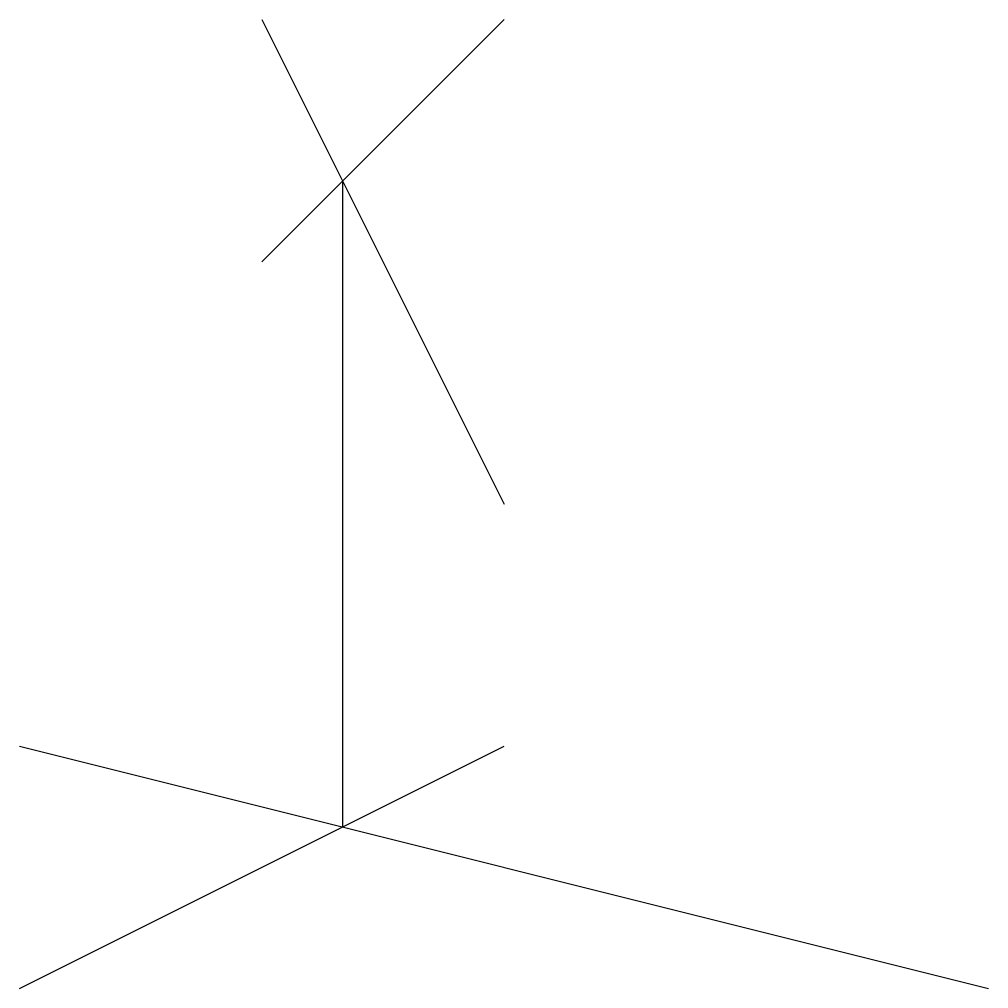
# Model space of a CAD drawing. Header units: inches. Extents: x -20 to 20, y -20 to 20.
import ezdxf

# ---------------------------------------------------------------- set-up
doc = ezdxf.new("R2010")
doc.units = ezdxf.units.IN
doc.header["$MEASUREMENT"] = 0
doc.layers.get('0').update_dxf_attribs({"lineweight": 25, "true_color": 0xffffff})

msp = doc.modelspace()

# ---------------------------------------------------------------- linework, layer by layer
for p, q in [((-10, 20), (0, 0)), ((0, 20), (-10, 10)), ((-6.667, 13.333), (-6.667, -13.333)), ((-20, -20), (0, -10)), ((-20, -10), (20, -20))]:
    msp.add_line(p, q)

doc.saveas('drawing.dxf')
